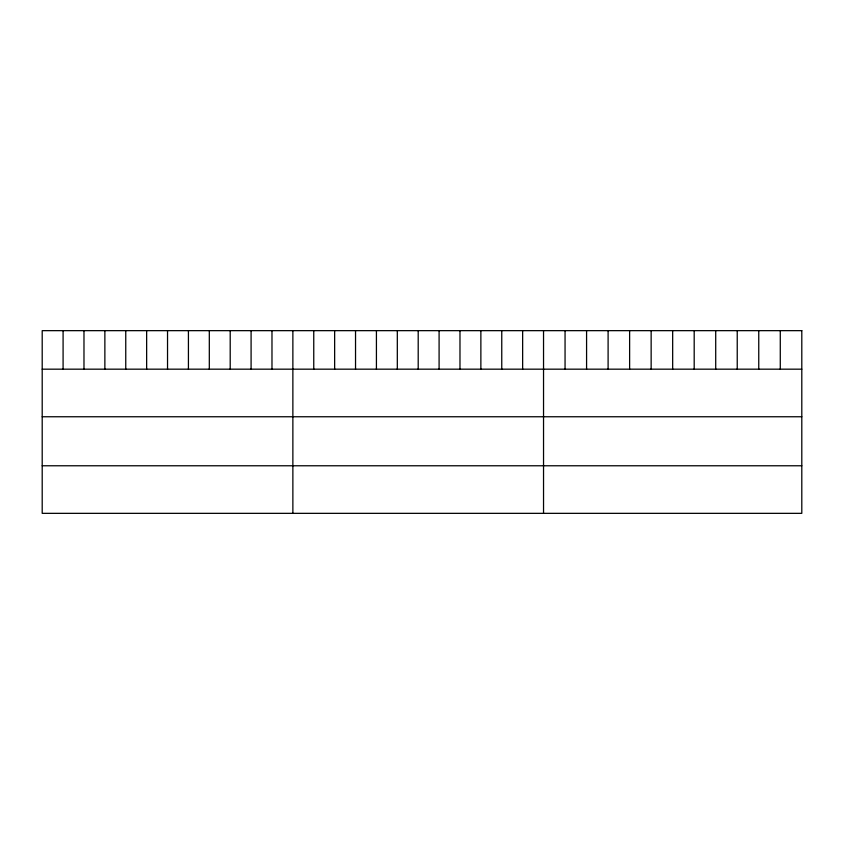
<?xml version="1.0" encoding="UTF-8"?>
<svg xmlns="http://www.w3.org/2000/svg" width="844" height="844" viewBox="0 0 844 844"><rect width="100%" height="100%" fill="white"/><g stroke="black" fill="none" stroke-linecap="round" stroke-linejoin="round"><path stroke-width="1.27" d="M42.2 369.176L801.8 369.176M42.2 416.757L801.8 416.757M42.2 465.772L801.8 465.772M780.278 330.658L780.278 369.176M758.756 330.658L758.756 369.176M737.234 330.658L737.234 369.176M715.712 330.658L715.712 369.176M694.19 330.658L694.19 369.176M672.668 330.658L672.668 369.176M651.146 330.658L651.146 369.176M629.624 330.658L629.624 369.176M608.102 330.658L608.102 369.176M586.58 330.658L586.58 369.176M565.058 330.658L565.058 369.176M543.536 330.658L543.536 513.342M522.647 330.658L522.647 369.176M501.758 330.658L501.758 369.176M480.869 330.658L480.869 369.176M459.98 330.658L459.98 369.176M439.091 330.658L439.091 369.176M418.202 330.658L418.202 369.176M397.313 330.658L397.313 369.176M376.424 330.658L376.424 369.176M355.535 330.658L355.535 369.176M334.646 330.658L334.646 369.176M313.757 330.658L313.757 369.176M292.868 330.658L292.868 513.342M271.979 330.658L271.979 369.176M251.09 330.658L251.09 369.176M230.201 330.658L230.201 369.176M209.312 330.658L209.312 369.176M188.423 330.658L188.423 369.176M167.534 330.658L167.534 369.176M146.645 330.658L146.645 369.176M125.756 330.658L125.756 369.176M104.867 330.658L104.867 369.176M83.978 330.658L83.978 369.176M63.089 330.658L63.089 369.176M801.8 330.658L42.2 330.658L42.2 513.342L801.8 513.342L801.8 330.658"/></g></svg>
